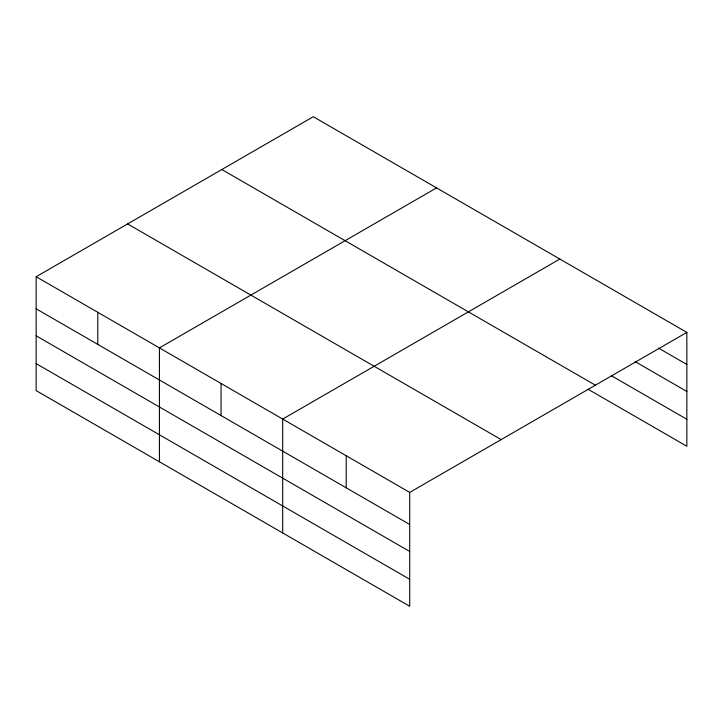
<?xml version="1.0" encoding="UTF-8"?>
<svg xmlns="http://www.w3.org/2000/svg" width="723" height="723" viewBox="0 0 723 723"><rect width="100%" height="100%" fill="white"/><g stroke="black" fill="none" stroke-linecap="round" stroke-linejoin="round"><path stroke-width="1.08" d="M36.15 276.728L409.706 492.399L409.706 606.281L36.15 390.61L36.15 276.728L313.294 116.719L686.85 332.39L686.85 446.272L588.17 389.299M436.565 187.89L159.422 347.899L159.422 461.78M559.837 259.06L282.693 419.069L282.693 532.95M409.706 492.399L686.85 332.39M658.517 348.115L686.85 364.473M635.065 361.572L686.85 391.468M611.622 375.843L686.85 419.277M221.834 169.525L595.39 385.196M127.609 223.922L501.166 439.593M36.15 308.811L409.706 524.482M36.15 335.806L409.706 551.477M36.15 363.615L409.706 579.286M346.2 455.734L346.2 487.817M221.057 383.488L221.057 415.571M97.786 312.318L97.786 344.401"/></g></svg>
